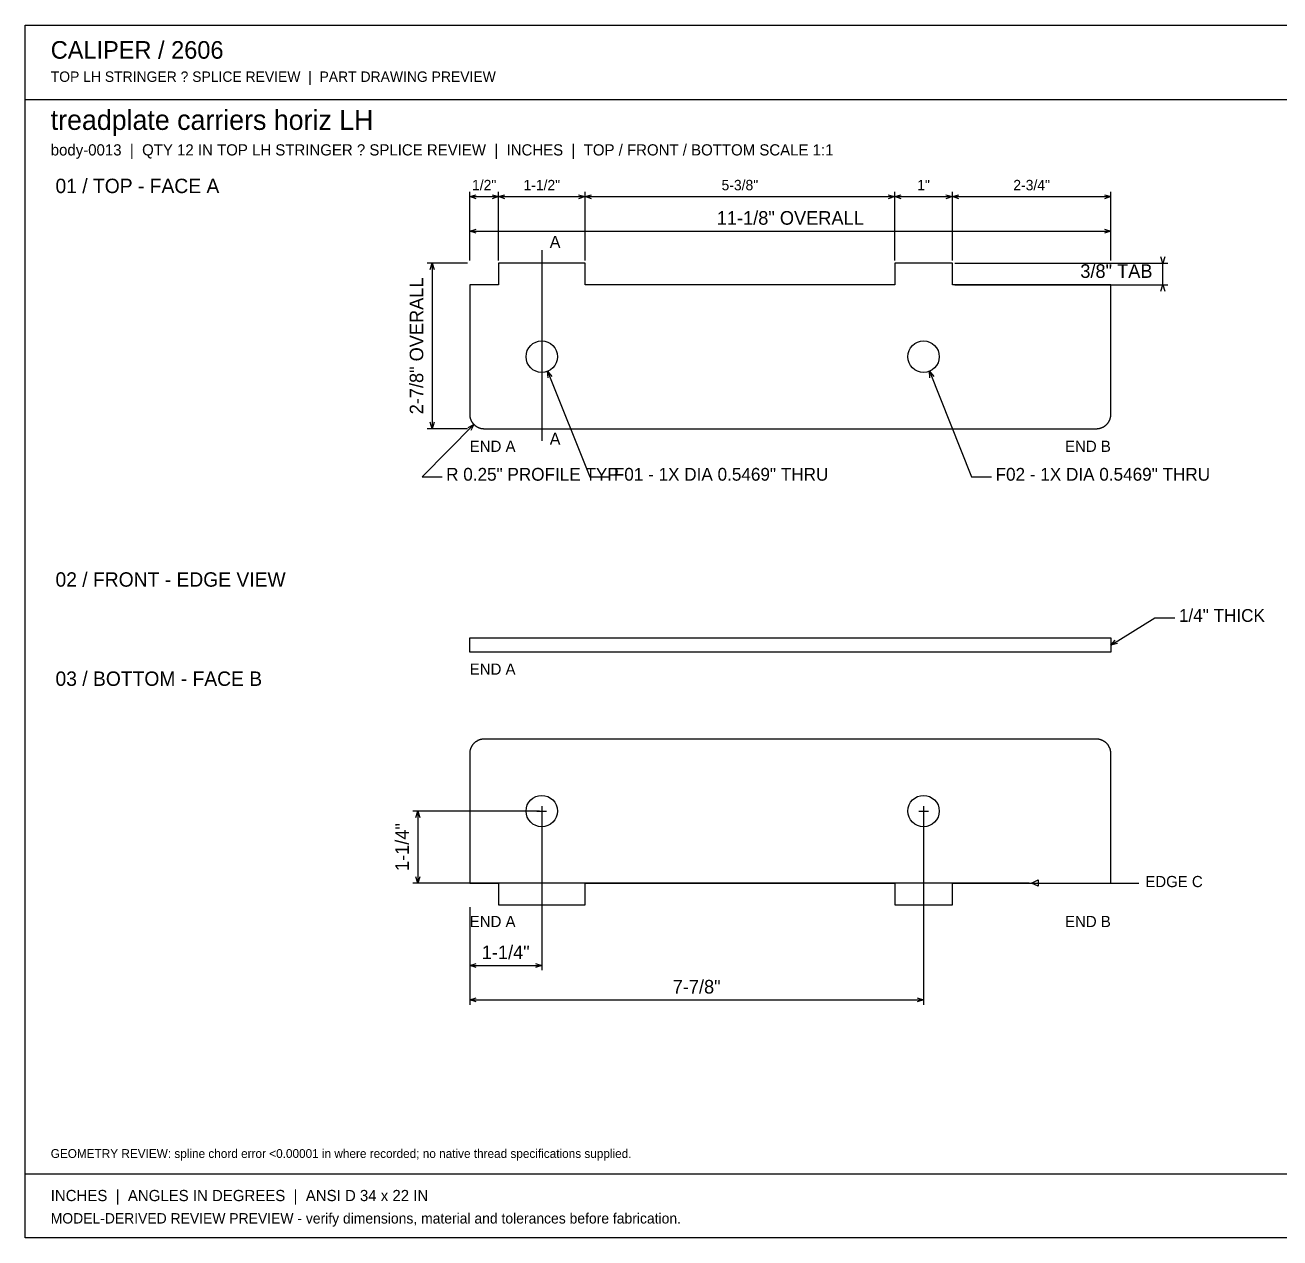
# Model space of a CAD drawing. Header units: inches. Extents: x 0.5 to 33.5, y 0.5 to 21.5.
# Drawn here: x 0.47 to 22.25, y 0.47 to 21.53 of the extents above; entities that cross this region are included whole.
import ezdxf
from ezdxf.enums import TextEntityAlignment as Align

# ---------------------------------------------------------------- set-up
doc = ezdxf.new("R2010")
doc.units = ezdxf.units.IN
doc.header["$MEASUREMENT"] = 0

msp = doc.modelspace()

# ---------------------------------------------------------------- linework, layer by layer
at = {"layer": 'ANNOTATION'}
for p, q in [((8.188, 17.438), (8.188, 18.632)), ((8.188, 18.549), (8.299, 18.583)), ((8.188, 18.549), (8.688, 18.549)), ((8.299, 18.514), (8.188, 18.549)), ((8.576, 18.583), (8.688, 18.549)), ((8.688, 18.549), (8.576, 18.514)), ((8.688, 17.438), (8.688, 18.632)), ((8.688, 17.438), (8.688, 18.632)), ((8.688, 18.549), (8.799, 18.583)), ((8.688, 18.549), (10.188, 18.549)), ((8.799, 18.514), (8.688, 18.549)), ((10.076, 18.583), (10.188, 18.549)), ((10.188, 18.549), (10.076, 18.514)), ((10.188, 17.438), (10.188, 18.632)), ((10.188, 17.438), (10.188, 18.632)), ((10.188, 18.549), (10.299, 18.583)), ((10.188, 18.549), (15.562, 18.549)), ((10.299, 18.514), (10.188, 18.549)), ((15.451, 18.583), (15.562, 18.549)), ((15.562, 18.549), (15.451, 18.514)), ((15.562, 17.438), (15.562, 18.632)), ((15.562, 17.438), (15.562, 18.632)), ((15.562, 18.549), (15.674, 18.583)), ((15.562, 18.549), (16.562, 18.549)), ((15.674, 18.514), (15.562, 18.549)), ((16.451, 18.583), (16.562, 18.549)), ((16.562, 18.549), (16.451, 18.514)), ((16.562, 17.438), (16.562, 18.632)), ((16.562, 17.438), (16.562, 18.632)), ((16.562, 18.549), (16.674, 18.583)), ((16.562, 18.549), (19.312, 18.549)), ((16.674, 18.514), (16.562, 18.549)), ((19.201, 18.583), (19.312, 18.549)), ((19.312, 18.549), (19.201, 18.514)), ((19.312, 17.438), (19.312, 18.632)), ((8.188, 17.438), (8.188, 18.035)), ((8.188, 17.951), (8.299, 17.986)), ((8.188, 17.951), (19.312, 17.951)), ((8.299, 17.917), (8.188, 17.951)), ((19.201, 17.986), (19.312, 17.951)), ((19.312, 17.951), (19.201, 17.917)), ((19.312, 17.438), (19.312, 18.035)), ((9.438, 17.618), (9.438, 14.312)), ((20.215, 17.396), (20.181, 17.507)), ((20.25, 17.507), (20.215, 17.396)), ((8.146, 17.396), (7.451, 17.396)), ((7.5, 17.285), (7.535, 17.396)), ((7.535, 17.396), (7.535, 14.521)), ((7.535, 17.396), (7.569, 17.285)), ((16.604, 17.396), (20.299, 17.396)), ((20.215, 17.021), (20.215, 17.396)), ((16.604, 17.021), (20.299, 17.021)), ((20.181, 16.91), (20.215, 17.021)), ((20.215, 17.021), (20.25, 16.91)), ((9.539, 15.517), (10.271, 13.688)), ((9.548, 15.401), (9.539, 15.517)), ((9.539, 15.517), (9.613, 15.427)), ((16.164, 15.517), (16.896, 13.688)), ((16.173, 15.401), (16.164, 15.517)), ((16.164, 15.517), (16.238, 15.427)), ((8.261, 14.594), (7.361, 13.688)), ((7.535, 14.521), (7.5, 14.632)), ((7.569, 14.632), (7.535, 14.521)), ((8.158, 14.54), (8.261, 14.594)), ((8.261, 14.594), (8.207, 14.491)), ((8.146, 14.521), (7.451, 14.521)), ((7.361, 13.688), (7.708, 13.688)), ((10.271, 13.688), (10.618, 13.688)), ((16.896, 13.688), (17.243, 13.688)), ((19.312, 10.764), (20.076, 11.236)), ((20.076, 11.236), (20.424, 11.236)), ((19.312, 10.764), (19.389, 10.852)), ((19.425, 10.793), (19.312, 10.764)), ((9.396, 7.882), (7.201, 7.882)), ((7.25, 7.771), (7.285, 7.882)), ((7.285, 7.882), (7.285, 6.632)), ((7.285, 7.882), (7.319, 7.771)), ((9.354, 7.882), (9.521, 7.882)), ((9.438, 7.965), (9.438, 7.799)), ((9.438, 7.84), (9.438, 5.118)), ((15.979, 7.882), (16.146, 7.882)), ((16.062, 7.965), (16.062, 7.799)), ((16.062, 7.84), (16.062, 4.521)), ((17.896, 6.632), (7.201, 6.632)), ((7.285, 6.632), (7.25, 6.743)), ((7.319, 6.743), (7.285, 6.632)), ((17.938, 6.632), (18.049, 6.688)), ((17.938, 6.632), (19.799, 6.632)), ((18.049, 6.576), (17.938, 6.632)), ((18.049, 6.688), (18.049, 6.576)), ((8.188, 6.215), (8.188, 5.118)), ((8.188, 6.215), (8.188, 4.521)), ((8.188, 5.201), (8.299, 5.236)), ((9.326, 5.236), (9.438, 5.201)), ((8.188, 5.201), (9.438, 5.201)), ((8.299, 5.167), (8.188, 5.201)), ((9.438, 5.201), (9.326, 5.167)), ((8.188, 4.604), (8.299, 4.639)), ((8.188, 4.604), (16.062, 4.604)), ((8.299, 4.569), (8.188, 4.604)), ((15.951, 4.639), (16.062, 4.604)), ((16.062, 4.604), (15.951, 4.569))]:
    msp.add_line(p, q, dxfattribs=at)
at = {"layer": 'OUTLINE'}
for p, q in [((0.472, 21.528), (33.528, 21.528)), ((0.472, 0.472), (0.472, 21.528)), ((0.472, 20.236), (33.528, 20.236)), ((10.188, 17.396), (8.688, 17.396)), ((8.688, 17.396), (8.688, 17.021)), ((10.188, 17.021), (10.188, 17.396)), ((16.562, 17.396), (15.562, 17.396)), ((15.562, 17.396), (15.562, 17.021)), ((16.562, 17.021), (16.562, 17.396)), ((8.688, 17.021), (8.188, 17.021)), ((8.188, 17.021), (8.188, 14.771)), ((15.562, 17.021), (10.188, 17.021)), ((19.312, 17.021), (16.562, 17.021)), ((19.312, 14.771), (19.312, 17.021)), ((8.188, 14.771), (8.188, 14.765)), ((8.188, 14.765), (8.188, 14.759)), ((8.188, 14.759), (8.188, 14.752)), ((8.188, 14.752), (8.189, 14.746)), ((8.189, 14.746), (8.189, 14.74)), ((8.189, 14.74), (8.19, 14.734)), ((8.19, 14.734), (8.191, 14.728)), ((8.191, 14.728), (8.192, 14.722)), ((8.192, 14.722), (8.194, 14.716)), ((8.194, 14.716), (8.195, 14.71)), ((8.195, 14.71), (8.197, 14.704)), ((8.197, 14.704), (8.198, 14.698)), ((8.198, 14.698), (8.2, 14.692)), ((8.2, 14.692), (8.202, 14.687)), ((8.202, 14.687), (8.204, 14.681)), ((8.204, 14.681), (8.207, 14.675)), ((8.207, 14.675), (8.209, 14.67)), ((8.209, 14.67), (8.212, 14.664)), ((8.212, 14.664), (8.214, 14.658)), ((8.214, 14.658), (8.217, 14.653)), ((8.217, 14.653), (8.22, 14.648)), ((8.22, 14.648), (8.223, 14.642)), ((8.223, 14.642), (8.226, 14.637)), ((8.226, 14.637), (8.23, 14.632)), ((8.23, 14.632), (8.233, 14.627)), ((8.233, 14.627), (8.237, 14.622)), ((8.237, 14.622), (8.24, 14.617)), ((8.24, 14.617), (8.244, 14.612)), ((8.244, 14.612), (8.248, 14.608)), ((8.248, 14.608), (8.252, 14.603)), ((8.252, 14.603), (8.256, 14.598)), ((8.256, 14.598), (8.261, 14.594)), ((8.261, 14.594), (8.265, 14.59)), ((8.265, 14.59), (8.27, 14.586)), ((19.23, 14.586), (19.235, 14.59)), ((19.235, 14.59), (19.239, 14.594)), ((19.239, 14.594), (19.244, 14.598)), ((19.244, 14.598), (19.248, 14.603)), ((19.248, 14.603), (19.252, 14.608)), ((19.252, 14.608), (19.256, 14.612)), ((19.256, 14.612), (19.26, 14.617)), ((19.26, 14.617), (19.263, 14.622)), ((19.263, 14.622), (19.267, 14.627)), ((19.267, 14.627), (19.27, 14.632)), ((19.27, 14.632), (19.274, 14.637)), ((19.274, 14.637), (19.277, 14.642)), ((19.277, 14.642), (19.28, 14.648)), ((19.28, 14.648), (19.283, 14.653)), ((19.283, 14.653), (19.286, 14.658)), ((19.286, 14.658), (19.288, 14.664)), ((19.288, 14.664), (19.291, 14.67)), ((19.291, 14.67), (19.293, 14.675)), ((19.293, 14.675), (19.296, 14.681)), ((19.296, 14.681), (19.298, 14.687)), ((19.298, 14.687), (19.3, 14.692)), ((19.3, 14.692), (19.302, 14.698)), ((19.302, 14.698), (19.303, 14.704)), ((19.303, 14.704), (19.305, 14.71)), ((19.305, 14.71), (19.306, 14.716)), ((19.306, 14.716), (19.308, 14.722)), ((19.308, 14.722), (19.309, 14.728)), ((19.309, 14.728), (19.31, 14.734)), ((19.31, 14.734), (19.311, 14.74)), ((19.311, 14.746), (19.312, 14.752)), ((19.311, 14.74), (19.311, 14.746)), ((19.312, 14.765), (19.312, 14.771)), ((19.312, 14.759), (19.312, 14.765)), ((19.312, 14.752), (19.312, 14.759)), ((8.27, 14.586), (8.274, 14.582)), ((8.274, 14.582), (8.279, 14.578)), ((8.279, 14.578), (8.284, 14.574)), ((8.284, 14.574), (8.289, 14.57)), ((8.289, 14.57), (8.294, 14.566)), ((8.294, 14.566), (8.299, 14.563)), ((8.299, 14.563), (8.304, 14.56)), ((8.304, 14.56), (8.309, 14.556)), ((8.309, 14.556), (8.314, 14.553)), ((8.314, 14.553), (8.32, 14.55)), ((8.32, 14.55), (8.325, 14.548)), ((8.325, 14.548), (8.331, 14.545)), ((8.331, 14.545), (8.336, 14.542)), ((8.336, 14.542), (8.342, 14.54)), ((8.342, 14.54), (8.348, 14.538)), ((8.348, 14.538), (8.353, 14.535)), ((8.353, 14.535), (8.359, 14.533)), ((8.359, 14.533), (8.365, 14.532)), ((8.365, 14.532), (8.371, 14.53)), ((8.371, 14.53), (8.377, 14.528)), ((8.377, 14.528), (8.383, 14.527)), ((8.383, 14.527), (8.389, 14.526)), ((8.389, 14.526), (8.395, 14.525)), ((8.395, 14.525), (8.401, 14.524)), ((8.401, 14.524), (8.407, 14.523)), ((8.407, 14.523), (8.413, 14.522)), ((8.413, 14.522), (8.419, 14.522)), ((8.419, 14.522), (8.425, 14.521)), ((8.425, 14.521), (8.431, 14.521)), ((8.431, 14.521), (8.438, 14.521)), ((8.438, 14.521), (19.062, 14.521)), ((19.062, 14.521), (19.069, 14.521)), ((19.069, 14.521), (19.075, 14.521)), ((19.075, 14.521), (19.081, 14.522)), ((19.081, 14.522), (19.087, 14.522)), ((19.087, 14.522), (19.093, 14.523)), ((19.093, 14.523), (19.099, 14.524)), ((19.099, 14.524), (19.105, 14.525)), ((19.105, 14.525), (19.111, 14.526)), ((19.111, 14.526), (19.117, 14.527)), ((19.117, 14.527), (19.123, 14.528)), ((19.123, 14.528), (19.129, 14.53)), ((19.129, 14.53), (19.135, 14.532)), ((19.135, 14.532), (19.141, 14.533)), ((19.141, 14.533), (19.147, 14.535)), ((19.147, 14.535), (19.152, 14.538)), ((19.152, 14.538), (19.158, 14.54)), ((19.158, 14.54), (19.164, 14.542)), ((19.164, 14.542), (19.169, 14.545)), ((19.169, 14.545), (19.175, 14.548)), ((19.175, 14.548), (19.18, 14.55)), ((19.18, 14.55), (19.186, 14.553)), ((19.186, 14.553), (19.191, 14.556)), ((19.191, 14.556), (19.196, 14.56)), ((19.196, 14.56), (19.201, 14.563)), ((19.201, 14.563), (19.206, 14.566)), ((19.206, 14.566), (19.211, 14.57)), ((19.211, 14.57), (19.216, 14.574)), ((19.216, 14.574), (19.221, 14.578)), ((19.221, 14.578), (19.226, 14.582)), ((19.226, 14.582), (19.23, 14.586)), ((8.188, 10.889), (19.312, 10.889)), ((8.188, 10.639), (8.188, 10.889)), ((19.312, 10.889), (19.312, 10.639)), ((19.312, 10.639), (8.188, 10.639)), ((8.192, 8.931), (8.191, 8.925)), ((8.194, 8.937), (8.192, 8.931)), ((8.195, 8.943), (8.194, 8.937)), ((8.197, 8.949), (8.195, 8.943)), ((8.198, 8.955), (8.197, 8.949)), ((8.2, 8.96), (8.198, 8.955)), ((8.202, 8.966), (8.2, 8.96)), ((8.204, 8.972), (8.202, 8.966)), ((8.207, 8.978), (8.204, 8.972)), ((8.209, 8.983), (8.207, 8.978)), ((8.212, 8.989), (8.209, 8.983)), ((8.214, 8.994), (8.212, 8.989)), ((8.217, 9), (8.214, 8.994)), ((8.22, 9.005), (8.217, 9)), ((8.223, 9.01), (8.22, 9.005)), ((8.226, 9.016), (8.223, 9.01)), ((8.23, 9.021), (8.226, 9.016)), ((8.233, 9.026), (8.23, 9.021)), ((8.237, 9.031), (8.233, 9.026)), ((8.24, 9.036), (8.237, 9.031)), ((8.244, 9.041), (8.24, 9.036)), ((8.248, 9.045), (8.244, 9.041)), ((8.252, 9.05), (8.248, 9.045)), ((8.256, 9.054), (8.252, 9.05)), ((8.261, 9.059), (8.256, 9.054)), ((8.265, 9.063), (8.261, 9.059)), ((8.27, 9.067), (8.265, 9.063)), ((8.274, 9.071), (8.27, 9.067)), ((8.279, 9.075), (8.274, 9.071)), ((8.284, 9.079), (8.279, 9.075)), ((8.289, 9.083), (8.284, 9.079)), ((8.294, 9.086), (8.289, 9.083)), ((8.299, 9.09), (8.294, 9.086)), ((8.304, 9.093), (8.299, 9.09)), ((8.309, 9.096), (8.304, 9.093)), ((8.314, 9.099), (8.309, 9.096)), ((8.32, 9.102), (8.314, 9.099)), ((8.325, 9.105), (8.32, 9.102)), ((8.331, 9.108), (8.325, 9.105)), ((8.336, 9.11), (8.331, 9.108)), ((8.342, 9.113), (8.336, 9.11)), ((8.348, 9.115), (8.342, 9.113)), ((8.353, 9.117), (8.348, 9.115)), ((8.359, 9.119), (8.353, 9.117)), ((8.365, 9.121), (8.359, 9.119)), ((8.371, 9.123), (8.365, 9.121)), ((8.377, 9.124), (8.371, 9.123)), ((8.383, 9.126), (8.377, 9.124)), ((8.389, 9.127), (8.383, 9.126)), ((8.395, 9.128), (8.389, 9.127)), ((8.401, 9.129), (8.395, 9.128)), ((8.407, 9.13), (8.401, 9.129)), ((8.413, 9.131), (8.407, 9.13)), ((8.419, 9.131), (8.413, 9.131)), ((8.425, 9.132), (8.419, 9.131)), ((8.431, 9.132), (8.425, 9.132)), ((8.438, 9.132), (8.431, 9.132)), ((19.062, 9.132), (8.438, 9.132)), ((19.069, 9.132), (19.062, 9.132)), ((19.075, 9.132), (19.069, 9.132)), ((19.081, 9.131), (19.075, 9.132)), ((19.087, 9.131), (19.081, 9.131)), ((19.093, 9.13), (19.087, 9.131)), ((19.099, 9.129), (19.093, 9.13)), ((19.105, 9.128), (19.099, 9.129)), ((19.111, 9.127), (19.105, 9.128)), ((19.117, 9.126), (19.111, 9.127)), ((19.123, 9.124), (19.117, 9.126)), ((19.129, 9.123), (19.123, 9.124)), ((19.135, 9.121), (19.129, 9.123)), ((19.141, 9.119), (19.135, 9.121)), ((19.147, 9.117), (19.141, 9.119)), ((19.152, 9.115), (19.147, 9.117)), ((19.158, 9.113), (19.152, 9.115)), ((19.164, 9.11), (19.158, 9.113)), ((19.169, 9.108), (19.164, 9.11)), ((19.175, 9.105), (19.169, 9.108)), ((19.18, 9.102), (19.175, 9.105)), ((19.186, 9.099), (19.18, 9.102)), ((19.191, 9.096), (19.186, 9.099)), ((19.196, 9.093), (19.191, 9.096)), ((19.201, 9.09), (19.196, 9.093)), ((19.206, 9.086), (19.201, 9.09)), ((19.211, 9.083), (19.206, 9.086)), ((19.216, 9.079), (19.211, 9.083)), ((19.221, 9.075), (19.216, 9.079)), ((19.226, 9.071), (19.221, 9.075)), ((19.23, 9.067), (19.226, 9.071)), ((19.235, 9.063), (19.23, 9.067)), ((19.239, 9.059), (19.235, 9.063)), ((19.244, 9.054), (19.239, 9.059)), ((19.248, 9.05), (19.244, 9.054)), ((19.252, 9.045), (19.248, 9.05)), ((19.256, 9.041), (19.252, 9.045)), ((19.26, 9.036), (19.256, 9.041)), ((19.263, 9.031), (19.26, 9.036)), ((19.267, 9.026), (19.263, 9.031)), ((19.27, 9.021), (19.267, 9.026)), ((19.274, 9.016), (19.27, 9.021)), ((19.277, 9.01), (19.274, 9.016)), ((19.28, 9.005), (19.277, 9.01)), ((19.283, 9), (19.28, 9.005)), ((19.286, 8.994), (19.283, 9)), ((19.288, 8.989), (19.286, 8.994)), ((19.291, 8.983), (19.288, 8.989)), ((19.293, 8.978), (19.291, 8.983)), ((19.296, 8.972), (19.293, 8.978)), ((19.298, 8.966), (19.296, 8.972)), ((19.3, 8.96), (19.298, 8.966)), ((19.302, 8.955), (19.3, 8.96)), ((19.303, 8.949), (19.302, 8.955)), ((19.305, 8.943), (19.303, 8.949)), ((19.306, 8.937), (19.305, 8.943)), ((19.308, 8.931), (19.306, 8.937)), ((19.309, 8.925), (19.308, 8.931)), ((8.189, 8.906), (8.188, 8.9)), ((8.188, 8.9), (8.188, 8.894)), ((8.188, 8.894), (8.188, 8.888)), ((8.188, 8.888), (8.188, 8.882)), ((8.188, 8.882), (8.188, 6.632)), ((8.19, 8.919), (8.189, 8.913)), ((8.189, 8.913), (8.189, 8.906)), ((8.191, 8.925), (8.19, 8.919)), ((19.31, 8.919), (19.309, 8.925)), ((19.311, 8.913), (19.31, 8.919)), ((19.311, 8.906), (19.311, 8.913)), ((19.312, 8.9), (19.311, 8.906)), ((19.312, 8.894), (19.312, 8.9)), ((19.312, 8.888), (19.312, 8.894)), ((19.312, 8.882), (19.312, 8.888)), ((19.312, 6.632), (19.312, 8.882)), ((8.188, 6.632), (8.688, 6.632)), ((8.688, 6.632), (8.688, 6.257)), ((10.188, 6.257), (10.188, 6.632)), ((10.188, 6.632), (15.562, 6.632)), ((15.562, 6.632), (15.562, 6.257)), ((16.562, 6.257), (16.562, 6.632)), ((16.562, 6.632), (19.312, 6.632)), ((8.688, 6.257), (10.188, 6.257)), ((15.562, 6.257), (16.562, 6.257)), ((0.472, 1.583), (33.528, 1.583)), ((33.528, 0.472), (0.472, 0.472))]:
    msp.add_line(p, q, dxfattribs=at)
for centre in [(9.438, 15.771), (16.062, 15.771), (9.438, 7.882), (16.062, 7.882)]:
    msp.add_circle(centre, 0.273, dxfattribs=at)

# ---------------------------------------------------------------- texts
at = {"layer": 'ANNOTATION'}
for s, height, p in [('CALIPER / 2606', 0.30556, (0.917, 20.944)), ('TOP LH STRINGER ? SPLICE REVIEW  |  PART DRAWING PREVIEW', 0.18056, (0.917, 20.542)), ('treadplate carriers horiz LH', 0.34722, (0.917, 19.708)), ('body-0013  |  QTY 12 IN TOP LH STRINGER ? SPLICE REVIEW  |  INCHES  |  TOP / FRONT / BOTTOM SCALE 1:1', 0.194444, (0.917, 19.264)), ('01 / TOP - FACE A', 0.25, (1, 18.611)), ('A', 0.208, (9.576, 17.66)), ('A', 0.208, (9.576, 14.243)), ('END A', 0.1944, (8.188, 14.118)), ('R 0.25" PROFILE TYP', 0.22222, (7.778, 13.618)), ('F01 - 1X DIA 0.5469" THRU', 0.22222, (10.688, 13.618)), ('F02 - 1X DIA 0.5469" THRU', 0.22222, (17.312, 13.618)), ('02 / FRONT - EDGE VIEW', 0.25, (1, 11.778)), ('1/4" THICK', 0.2222, (20.493, 11.167)), ('03 / BOTTOM - FACE B', 0.25, (1, 10.056)), ('END A', 0.1944, (8.188, 10.25)), ('EDGE C', 0.1944, (19.91, 6.562)), ('END A', 0.1944, (8.188, 5.868)), ('GEOMETRY REVIEW: spline chord error <0.00001 in where recorded; no native thread specifications supplied.', 0.152778, (0.917, 1.861)), ('INCHES  |  ANGLES IN DEGREES  |  ANSI D 34 x 22 IN', 0.19444, (0.917, 1.111)), ('MODEL-DERIVED REVIEW PREVIEW - verify dimensions, material and tolerances before fabrication.', 0.18056, (0.917, 0.722))]:
    msp.add_text(s, height=height, dxfattribs=at).set_placement(p)
for s, height, p in [('1/2"', 0.1806, (8.438, 18.66)), ('1-1/2"', 0.1806, (9.438, 18.66)), ('5-3/8"', 0.1806, (12.875, 18.66)), ('1"', 0.1806, (16.062, 18.66)), ('2-3/4"', 0.1806, (17.938, 18.66)), ('11-1/8" OVERALL', 0.23611, (13.75, 18.062)), ('1-1/4"', 0.2361, (8.812, 5.312)), ('7-7/8"', 0.2361, (12.125, 4.715))]:
    msp.add_text(s, height=height, dxfattribs=at).set_placement(p, align=Align.CENTER)
for s, height, p in [('3/8" TAB', 0.2361, (20.035, 17.139)), ('END B', 0.1944, (19.312, 14.118)), ('END B', 0.1944, (19.312, 5.868))]:
    msp.add_text(s, height=height, dxfattribs=at).set_placement(p, align=Align.RIGHT)
for s, height, p in [('2-7/8" OVERALL', 0.23611, (7.382, 15.958)), ('1-1/4"', 0.2361, (7.132, 7.257))]:
    msp.add_text(s, height=height, rotation=90, dxfattribs=at).set_placement(p, align=Align.CENTER)

doc.saveas('drawing.dxf')
